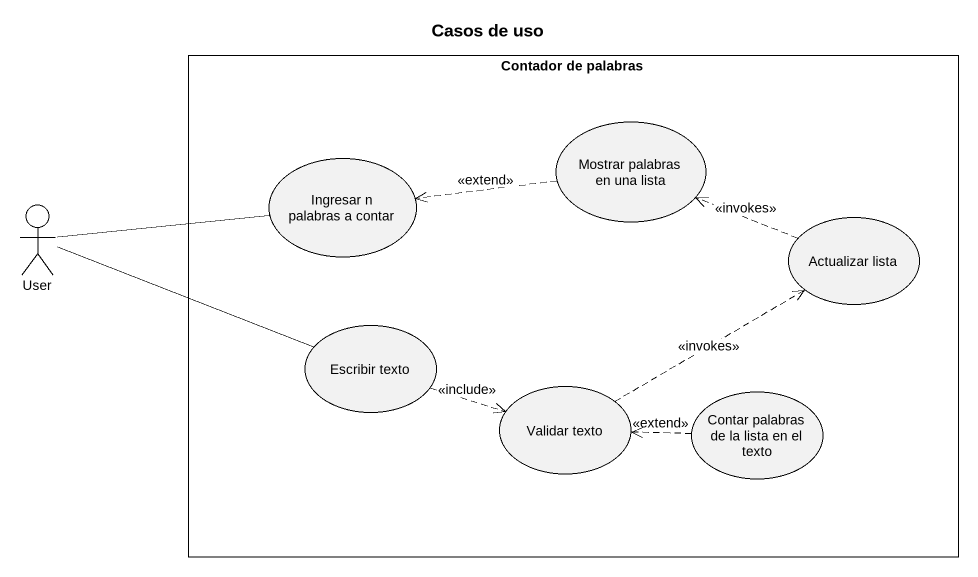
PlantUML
@startuml
title Casos de uso
rectangle "Contador de palabras" as Contador_de_palabras {
  usecase "Mostrar palabras en una lista" as Mostrar_palabras_en_una
  usecase "Ingresar n palabras a contar" as Ingresar_n_palabras_a_contar
  usecase "Actualizar lista" as Actualizar_lista
  usecase "Escribir texto" as Escribir_texto
  usecase "Validar texto" as Validar_texto
  usecase "Contar palabras de la lista en el texto" as Contar_palabras_de_la_lista
}
actor User
Mostrar_palabras_en_una .left.> Ingresar_n_palabras_a_contar : <<extend>>
User -right- Ingresar_n_palabras_a_contar
User -right- Escribir_texto
Actualizar_lista .left.> Mostrar_palabras_en_una : <<invokes>>
Escribir_texto .right.> Validar_texto : <<include>>
Validar_texto .right.> Actualizar_lista : <<invokes>>
Contar_palabras_de_la_lista .left.> Validar_texto : <<extend>>
@enduml
